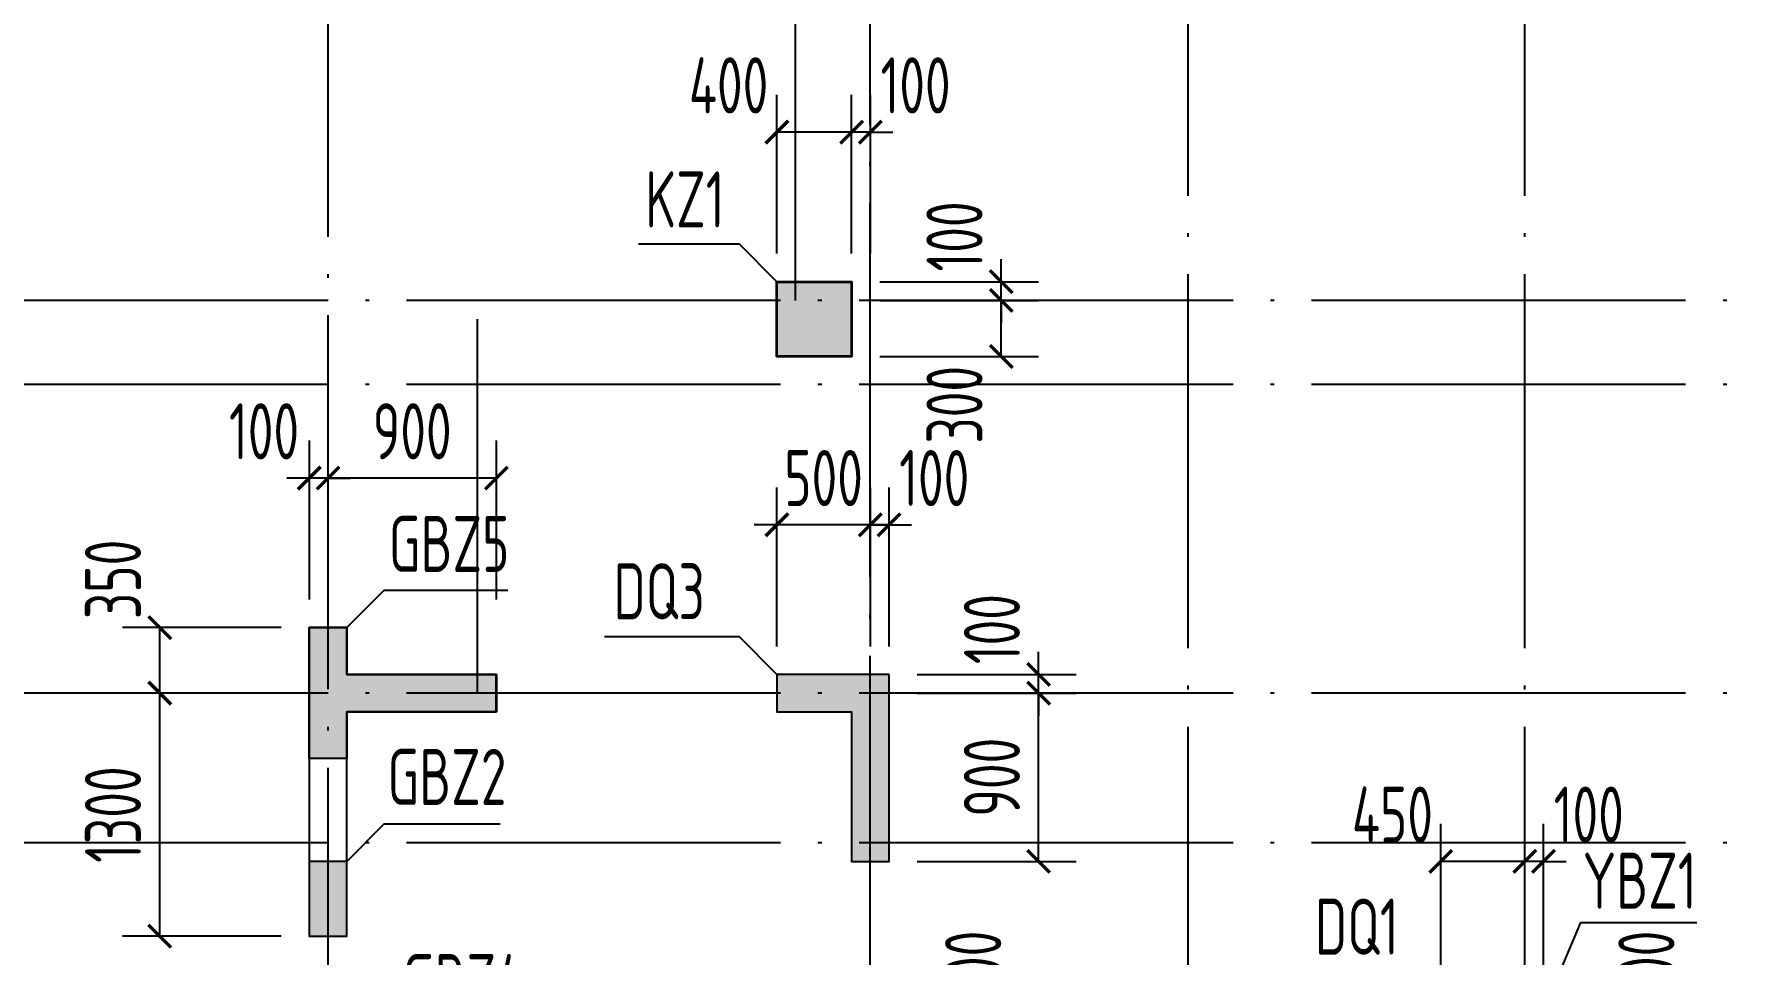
# Model space of a CAD drawing. Extents: x -1307975 to -76406, y -96289 to 379359.
# Drawn here: x -933867 to -924745, y 290250 to 295174 of the extents above; entities that cross this region are included whole.
import ezdxf
from ezdxf.enums import TextEntityAlignment as Align

# ---------------------------------------------------------------- set-up
doc = ezdxf.new("R2010")
doc.units = 0
doc.header["$LTSCALE"] = 1000
doc.linetypes.add('DOTE', pattern=[2.42, 2, -0.2, 0.02, -0.2])
doc.layers.get('0').update_dxf_attribs({"linetype": 'CONTINUOUS'})
doc.layers.get('DEFPOINTS').update_dxf_attribs({"linetype": 'CONTINUOUS'})
for name, color, linetype in [('A-DOTE', 10, 'DOTE'), ('COLU_DE_TEXT', 7, 'CONTINUOUS'), ('LABEL', 1, 'CONTINUOUS'), ('S-Q墙实线', 6, 'CONTINUOUS'), ('S-Q墙标注', 3, 'CONTINUOUS'), ('S-X详图填充', 252, 'CONTINUOUS'), ('S-X详图实线', 4, 'CONTINUOUS'), ('S-Z柱实线', 6, 'CONTINUOUS'), ('S-Z柱编号', 6, 'CONTINUOUS')]:
    doc.layers.add(name, color=color, linetype=linetype)
doc.styles.add('TSSD_REIN', font='tssdeng.shx', dxfattribs={"width": 0.7, "height": 300, "bigfont": 'tssdchn.shx'})
doc.styles.add('结构文字', font='zstxt.shx', dxfattribs={"width": 0.7, "bigfont": 'zshz.shx'})
doc.dimstyles.new('STRUCK', dxfattribs={"dimtxt": 400, "dimasz": 121, "dimexe": 200, "dimexo": 150, "dimgap": 115, "dimtad": 1, "dimdec": 0, "dimdsep": 46, "dimtxsty": '结构文字', "dimblk": 'ARCHTICK', "dimcen": 400, "dimclrd": 3, "dimclre": 3, "dimclrt": 7, "dimadec": 0, "dimazin": 0, "dimtfac": 1, "dimtdec": 0, "dimtix": 1, "dimtmove": 2, "dimatfit": 3, "dimldrblk": '_DIMX', "dimfxl": 1, "dimtolj": 1, "dimtzin": 0, "dimarcsym": 0})

# ---------------------------------------------------------------- blocks, each defined once
blk = doc.blocks.new('20210726.16350016')
at = {"layer": 'A-DOTE'}
for p, q in [((43500, 13100.3), (43500, 21100)), ((46000, 17600), (46000, 21100)), ((46400, 13700), (46400, 21100)), ((48100, 10900), (48100, 21100)), ((49900, 10900), (49900, 21100)), ((55600, 17600), (3600, 17600)), ((44300, 15500), (44300, 17600)), ((55600, 17150), (3600, 17150)), ((55600, 15500), (3600, 15500)), ((55600, 14700), (3600, 14700))]:
    blk.add_line(p, q, dxfattribs=at)
blk = doc.blocks.new('_ArchTick')
at = {"color": 0, "linetype": 'ByBlock', "const_width": 0.15}
blk.add_lwpolyline([(-0.5, -0.5), (0.5, 0.5)], dxfattribs=at)
blk = doc.blocks.new('*D1305')
at = {"layer": 'DEFPOINTS', "color": 0, "transparency": 16777216}
for p in [(-925794.8, 289950.3), (-924994.8, 289950.3), (-925794.8, 289850.3)]:
    blk.add_point(p, dxfattribs=at)
at = {"layer": 'S-Q墙标注', "color": 3, "lineweight": -2, "transparency": 16777216}
for p, q in [((-924994.8, 289950.3), (-924994.8, 290071.3)), ((-925644.8, 289950.3), (-924794.8, 289950.3)), ((-924994.8, 289850.3), (-924994.8, 289950.3)), ((-925644.8, 289850.3), (-924794.8, 289850.3)), ((-924994.8, 289850.3), (-924994.8, 289729.3))]:
    blk.add_line(p, q, dxfattribs=at)
at = {"layer": 'S-Q墙标注', "color": 3, "lineweight": -2, "transparency": 16777216, "xscale": 121, "yscale": 121, "zscale": 121}
for p, rotation in [((-924994.8, 289950.3), 270), ((-924994.8, 289850.3), 90)]:
    blk.add_blockref('_ArchTick', p, dxfattribs=dict(at, rotation=rotation))
at = {"layer": 'S-Q墙标注', "color": 7, "transparency": 16777216, "insert": (-925244.8, 290192.2), "char_height": 300, "attachment_point": 5, "rotation": 90, "style": 'TSSD_REIN'}
blk.add_mtext('\\A1;100', dxfattribs=at)
blk = doc.blocks.new('_DIMX')
blk.add_line((-150, 0), (150, 0))
at = {"const_width": 50}
blk.add_lwpolyline([(-70, -70), (70, 70)], dxfattribs=at)
blk = doc.blocks.new('*D1306')
at = {"layer": 'DEFPOINTS', "color": 0, "transparency": 16777216}
for p in [(-925894.8, 290750.3), (-925894.8, 289950.3), (-925794.8, 289950.3)]:
    blk.add_point(p, dxfattribs=at)
at = {"layer": 'S-Q墙标注', "color": 3, "lineweight": -2, "transparency": 16777216}
for p, q in [((-925894.8, 290100.3), (-925894.8, 290950.3)), ((-925794.8, 290100.3), (-925794.8, 290950.3)), ((-925894.8, 290750.3), (-926015.8, 290750.3)), ((-925794.8, 290750.3), (-925894.8, 290750.3)), ((-925794.8, 290750.3), (-925673.8, 290750.3))]:
    blk.add_line(p, q, dxfattribs=at)
at = {"layer": 'S-Q墙标注', "color": 3, "lineweight": -2, "transparency": 16777216, "xscale": 121, "yscale": 121, "zscale": 121}
blk.add_blockref('_ArchTick', (-925894.8, 290750.3), dxfattribs=at)
at = {"layer": 'S-Q墙标注', "color": 3, "lineweight": -2, "transparency": 16777216, "xscale": 121, "yscale": 121, "zscale": 121, "rotation": 180}
blk.add_blockref('_ArchTick', (-925794.8, 290750.3), dxfattribs=at)
at = {"layer": 'S-Q墙标注', "color": 7, "transparency": 16777216, "insert": (-925552.9, 291000.3), "char_height": 300, "attachment_point": 5, "style": 'TSSD_REIN'}
blk.add_mtext('\\A1;100', dxfattribs=at)
blk = doc.blocks.new('*D1307')
at = {"layer": 'DEFPOINTS', "color": 0, "transparency": 16777216}
for p in [(-926344.8, 290750.3), (-926344.8, 289950.3), (-925894.8, 289950.3)]:
    blk.add_point(p, dxfattribs=at)
at = {"layer": 'S-Q墙标注', "color": 3, "lineweight": -2, "transparency": 16777216}
for p, q in [((-926344.8, 290100.3), (-926344.8, 290950.3)), ((-925894.8, 290100.3), (-925894.8, 290950.3)), ((-925894.8, 290750.3), (-926344.8, 290750.3))]:
    blk.add_line(p, q, dxfattribs=at)
at = {"layer": 'S-Q墙标注', "color": 3, "lineweight": -2, "transparency": 16777216, "xscale": 121, "yscale": 121, "zscale": 121, "rotation": 180}
blk.add_blockref('_ArchTick', (-926344.8, 290750.3), dxfattribs=at)
at = {"layer": 'S-Q墙标注', "color": 3, "lineweight": -2, "transparency": 16777216, "xscale": 121, "yscale": 121, "zscale": 121}
blk.add_blockref('_ArchTick', (-925894.8, 290750.3), dxfattribs=at)
at = {"layer": 'S-Q墙标注', "color": 7, "transparency": 16777216, "insert": (-926602.9, 291000.3), "char_height": 300, "attachment_point": 5, "style": 'TSSD_REIN'}
blk.add_mtext('\\A1;450', dxfattribs=at)
blk = doc.blocks.new('*D1309')
at = {"layer": 'DEFPOINTS', "color": 0, "transparency": 16777216}
for p in [(-928594.8, 289950.3), (-927794.8, 289950.3), (-927794.8, 289850.3)]:
    blk.add_point(p, dxfattribs=at)
at = {"layer": 'S-Q墙标注', "color": 3, "lineweight": -2, "transparency": 16777216}
for p, q in [((-928594.8, 289950.3), (-928594.8, 290071.3)), ((-927944.8, 289950.3), (-928794.8, 289950.3)), ((-928594.8, 289850.3), (-928594.8, 289950.3)), ((-927944.8, 289850.3), (-928794.8, 289850.3)), ((-928594.8, 289850.3), (-928594.8, 289729.3))]:
    blk.add_line(p, q, dxfattribs=at)
at = {"layer": 'S-Q墙标注', "color": 3, "lineweight": -2, "transparency": 16777216, "xscale": 121, "yscale": 121, "zscale": 121}
for p, rotation in [((-928594.8, 289950.3), 270), ((-928594.8, 289850.3), 90)]:
    blk.add_blockref('_ArchTick', p, dxfattribs=dict(at, rotation=rotation))
at = {"layer": 'S-Q墙标注', "color": 7, "transparency": 16777216, "insert": (-928844.8, 290192.2), "char_height": 300, "attachment_point": 5, "rotation": 90, "style": 'TSSD_REIN'}
blk.add_mtext('\\A1;100', dxfattribs=at)
blk = doc.blocks.new('*D1316')
at = {"layer": 'DEFPOINTS', "color": 0, "transparency": 16777216}
for p in [(-929294.8, 291650.3), (-928494.8, 291650.3), (-929294.8, 290750.3)]:
    blk.add_point(p, dxfattribs=at)
at = {"layer": 'S-Q墙标注', "color": 3, "lineweight": -2, "transparency": 16777216}
for p, q in [((-929144.8, 291650.3), (-928294.8, 291650.3)), ((-928494.8, 290750.3), (-928494.8, 291650.3)), ((-929144.8, 290750.3), (-928294.8, 290750.3))]:
    blk.add_line(p, q, dxfattribs=at)
at = {"layer": 'S-Q墙标注', "color": 3, "lineweight": -2, "transparency": 16777216, "xscale": 121, "yscale": 121, "zscale": 121}
for p, rotation in [((-928494.8, 291650.3), 90), ((-928494.8, 290750.3), 270)]:
    blk.add_blockref('_ArchTick', p, dxfattribs=dict(at, rotation=rotation))
at = {"layer": 'S-Q墙标注', "color": 7, "transparency": 16777216, "insert": (-928744.8, 291200.3), "char_height": 300, "attachment_point": 5, "rotation": 90, "style": 'TSSD_REIN'}
blk.add_mtext('\\A1;900', dxfattribs=at)
blk = doc.blocks.new('*D1317')
at = {"layer": 'DEFPOINTS', "color": 0, "transparency": 16777216}
for p in [(-929294.8, 291750.3), (-928494.8, 291750.3), (-929294.8, 291650.3)]:
    blk.add_point(p, dxfattribs=at)
at = {"layer": 'S-Q墙标注', "color": 3, "lineweight": -2, "transparency": 16777216}
for p, q in [((-928494.8, 291750.3), (-928494.8, 291871.3)), ((-929144.8, 291750.3), (-928294.8, 291750.3)), ((-928494.8, 291650.3), (-928494.8, 291750.3)), ((-929144.8, 291650.3), (-928294.8, 291650.3)), ((-928494.8, 291650.3), (-928494.8, 291529.3))]:
    blk.add_line(p, q, dxfattribs=at)
at = {"layer": 'S-Q墙标注', "color": 3, "lineweight": -2, "transparency": 16777216, "xscale": 121, "yscale": 121, "zscale": 121}
for p, rotation in [((-928494.8, 291750.3), 270), ((-928494.8, 291650.3), 90)]:
    blk.add_blockref('_ArchTick', p, dxfattribs=dict(at, rotation=rotation))
at = {"layer": 'S-Q墙标注', "color": 7, "transparency": 16777216, "insert": (-928744.8, 291992.3), "char_height": 300, "attachment_point": 5, "rotation": 90, "style": 'TSSD_REIN'}
blk.add_mtext('\\A1;100', dxfattribs=at)
blk = doc.blocks.new('*D1318')
at = {"layer": 'DEFPOINTS', "color": 0, "transparency": 16777216}
for p in [(-929394.8, 292550.3), (-929394.8, 291750.3), (-929294.8, 291750.3)]:
    blk.add_point(p, dxfattribs=at)
at = {"layer": 'S-Q墙标注', "color": 3, "lineweight": -2, "transparency": 16777216}
for p, q in [((-929394.8, 291900.3), (-929394.8, 292750.3)), ((-929294.8, 291900.3), (-929294.8, 292750.3)), ((-929394.8, 292550.3), (-929515.8, 292550.3)), ((-929294.8, 292550.3), (-929394.8, 292550.3)), ((-929294.8, 292550.3), (-929173.8, 292550.3))]:
    blk.add_line(p, q, dxfattribs=at)
at = {"layer": 'S-Q墙标注', "color": 3, "lineweight": -2, "transparency": 16777216, "xscale": 121, "yscale": 121, "zscale": 121}
blk.add_blockref('_ArchTick', (-929394.8, 292550.3), dxfattribs=at)
at = {"layer": 'S-Q墙标注', "color": 3, "lineweight": -2, "transparency": 16777216, "xscale": 121, "yscale": 121, "zscale": 121, "rotation": 180}
blk.add_blockref('_ArchTick', (-929294.8, 292550.3), dxfattribs=at)
at = {"layer": 'S-Q墙标注', "color": 7, "transparency": 16777216, "insert": (-929052.9, 292800.3), "char_height": 300, "attachment_point": 5, "style": 'TSSD_REIN'}
blk.add_mtext('\\A1;100', dxfattribs=at)
blk = doc.blocks.new('*D1319')
at = {"layer": 'DEFPOINTS', "color": 0, "transparency": 16777216}
for p in [(-929894.7, 292550.3), (-929894.7, 291750.3), (-929394.8, 291750.3)]:
    blk.add_point(p, dxfattribs=at)
at = {"layer": 'S-Q墙标注', "color": 3, "lineweight": -2, "transparency": 16777216}
for p, q in [((-929894.7, 291900.3), (-929894.7, 292750.3)), ((-929394.8, 291900.3), (-929394.8, 292750.3)), ((-929894.7, 292550.3), (-930015.7, 292550.3)), ((-929394.8, 292550.3), (-929894.7, 292550.3)), ((-929394.8, 292550.3), (-929273.8, 292550.3))]:
    blk.add_line(p, q, dxfattribs=at)
at = {"layer": 'S-Q墙标注', "color": 3, "lineweight": -2, "transparency": 16777216, "xscale": 121, "yscale": 121, "zscale": 121}
blk.add_blockref('_ArchTick', (-929894.7, 292550.3), dxfattribs=at)
at = {"layer": 'S-Q墙标注', "color": 3, "lineweight": -2, "transparency": 16777216, "xscale": 121, "yscale": 121, "zscale": 121, "rotation": 180}
blk.add_blockref('_ArchTick', (-929394.8, 292550.3), dxfattribs=at)
at = {"layer": 'S-Q墙标注', "color": 7, "transparency": 16777216, "insert": (-929644.8, 292800.3), "char_height": 300, "attachment_point": 5, "style": 'TSSD_REIN'}
blk.add_mtext('\\A1;500', dxfattribs=at)
blk = doc.blocks.new('*D1718')
at = {"layer": 'DEFPOINTS', "color": 0, "transparency": 16777216}
for p in [(-929494.8, 293850.3), (-928694.8, 293850.3), (-929494.8, 293750.3)]:
    blk.add_point(p, dxfattribs=at)
at = {"layer": 'S-Q墙标注', "color": 3, "lineweight": -2, "transparency": 16777216}
for p, q in [((-928694.8, 293850.3), (-928694.8, 293971.3)), ((-929344.8, 293850.3), (-928494.8, 293850.3)), ((-928694.8, 293750.3), (-928694.8, 293850.3)), ((-929344.8, 293750.3), (-928494.8, 293750.3)), ((-928694.8, 293750.3), (-928694.8, 293629.3))]:
    blk.add_line(p, q, dxfattribs=at)
at = {"layer": 'S-Q墙标注', "color": 3, "lineweight": -2, "transparency": 16777216, "xscale": 121, "yscale": 121, "zscale": 121}
for p, rotation in [((-928694.8, 293850.3), 270), ((-928694.8, 293750.3), 90)]:
    blk.add_blockref('_ArchTick', p, dxfattribs=dict(at, rotation=rotation))
at = {"layer": 'S-Q墙标注', "color": 7, "transparency": 16777216, "insert": (-928944.8, 294092.2), "char_height": 300, "attachment_point": 5, "rotation": 90, "style": 'TSSD_REIN'}
blk.add_mtext('\\A1;100', dxfattribs=at)
blk = doc.blocks.new('*D1721')
at = {"layer": 'DEFPOINTS', "color": 0, "transparency": 16777216}
for p in [(-929494.8, 293750.3), (-928694.8, 293750.3), (-929494.8, 293450.3)]:
    blk.add_point(p, dxfattribs=at)
at = {"layer": 'S-Q墙标注', "color": 3, "lineweight": -2, "transparency": 16777216}
for p, q in [((-929344.8, 293750.3), (-928494.8, 293750.3)), ((-928694.8, 293450.3), (-928694.8, 293750.3)), ((-929344.8, 293450.3), (-928494.8, 293450.3))]:
    blk.add_line(p, q, dxfattribs=at)
at = {"layer": 'S-Q墙标注', "color": 3, "lineweight": -2, "transparency": 16777216, "xscale": 121, "yscale": 121, "zscale": 121}
for p, rotation in [((-928694.8, 293750.3), 90), ((-928694.8, 293450.3), 270)]:
    blk.add_blockref('_ArchTick', p, dxfattribs=dict(at, rotation=rotation))
at = {"layer": 'S-Q墙标注', "color": 7, "transparency": 16777216, "insert": (-928944.8, 293192.2), "char_height": 300, "attachment_point": 5, "rotation": 90, "style": 'TSSD_REIN'}
blk.add_mtext('\\A1;300', dxfattribs=at)
blk = doc.blocks.new('*D1722')
at = {"layer": 'DEFPOINTS', "color": 0, "transparency": 16777216}
for p in [(-929894.8, 294650.3), (-929894.8, 293850.3), (-929494.8, 293850.3)]:
    blk.add_point(p, dxfattribs=at)
at = {"layer": 'S-Q墙标注', "color": 3, "lineweight": -2, "transparency": 16777216}
for p, q in [((-929894.8, 294000.3), (-929894.8, 294850.3)), ((-929494.8, 294000.3), (-929494.8, 294850.3)), ((-929494.8, 294650.3), (-929894.8, 294650.3))]:
    blk.add_line(p, q, dxfattribs=at)
at = {"layer": 'S-Q墙标注', "color": 3, "lineweight": -2, "transparency": 16777216, "xscale": 121, "yscale": 121, "zscale": 121, "rotation": 180}
blk.add_blockref('_ArchTick', (-929894.8, 294650.3), dxfattribs=at)
at = {"layer": 'S-Q墙标注', "color": 3, "lineweight": -2, "transparency": 16777216, "xscale": 121, "yscale": 121, "zscale": 121}
blk.add_blockref('_ArchTick', (-929494.8, 294650.3), dxfattribs=at)
at = {"layer": 'S-Q墙标注', "color": 7, "transparency": 16777216, "insert": (-930152.9, 294900.3), "char_height": 300, "attachment_point": 5, "style": 'TSSD_REIN'}
blk.add_mtext('\\A1;400', dxfattribs=at)
blk = doc.blocks.new('*D1723')
at = {"layer": 'DEFPOINTS', "color": 0, "transparency": 16777216}
for p in [(-929494.8, 294650.3), (-929494.8, 293850.3), (-929394.8, 293850.3)]:
    blk.add_point(p, dxfattribs=at)
at = {"layer": 'S-Q墙标注', "color": 3, "lineweight": -2, "transparency": 16777216}
for p, q in [((-929494.8, 294000.3), (-929494.8, 294850.3)), ((-929394.8, 294000.3), (-929394.8, 294850.3)), ((-929494.8, 294650.3), (-929615.8, 294650.3)), ((-929394.8, 294650.3), (-929494.8, 294650.3)), ((-929394.8, 294650.3), (-929273.8, 294650.3))]:
    blk.add_line(p, q, dxfattribs=at)
at = {"layer": 'S-Q墙标注', "color": 3, "lineweight": -2, "transparency": 16777216, "xscale": 121, "yscale": 121, "zscale": 121}
blk.add_blockref('_ArchTick', (-929494.8, 294650.3), dxfattribs=at)
at = {"layer": 'S-Q墙标注', "color": 3, "lineweight": -2, "transparency": 16777216, "xscale": 121, "yscale": 121, "zscale": 121, "rotation": 180}
blk.add_blockref('_ArchTick', (-929394.8, 294650.3), dxfattribs=at)
at = {"layer": 'S-Q墙标注', "color": 7, "transparency": 16777216, "insert": (-929152.9, 294900.3), "char_height": 300, "attachment_point": 5, "style": 'TSSD_REIN'}
blk.add_mtext('\\A1;100', dxfattribs=at)
blk = doc.blocks.new('*D1760')
at = {"layer": 'DEFPOINTS', "color": 0, "transparency": 16777216}
for p in [(-933194.8, 291650.3), (-932394.8, 291650.3), (-932394.8, 290350.3)]:
    blk.add_point(p, dxfattribs=at)
at = {"layer": 'S-Q墙标注', "color": 3, "lineweight": -2, "transparency": 16777216}
for p, q in [((-932544.8, 291650.3), (-933394.8, 291650.3)), ((-933194.8, 290350.3), (-933194.8, 291650.3)), ((-932544.8, 290350.3), (-933394.8, 290350.3))]:
    blk.add_line(p, q, dxfattribs=at)
at = {"layer": 'S-Q墙标注', "color": 3, "lineweight": -2, "transparency": 16777216, "xscale": 121, "yscale": 121, "zscale": 121}
for p, rotation in [((-933194.8, 291650.3), 90), ((-933194.8, 290350.3), 270)]:
    blk.add_blockref('_ArchTick', p, dxfattribs=dict(at, rotation=rotation))
at = {"layer": 'S-Q墙标注', "color": 7, "transparency": 16777216, "insert": (-933444.8, 291000.3), "char_height": 300, "attachment_point": 5, "rotation": 90, "style": 'TSSD_REIN'}
blk.add_mtext('\\A1;1300', dxfattribs=at)
blk = doc.blocks.new('*D1761')
at = {"layer": 'DEFPOINTS', "color": 0, "transparency": 16777216}
for p in [(-933194.8, 292000.3), (-932394.8, 292000.3), (-932394.8, 291650.3)]:
    blk.add_point(p, dxfattribs=at)
at = {"layer": 'S-Q墙标注', "color": 3, "lineweight": -2, "transparency": 16777216}
for p, q in [((-932544.8, 292000.3), (-933394.8, 292000.3)), ((-933194.8, 291650.3), (-933194.8, 292000.3)), ((-932544.8, 291650.3), (-933394.8, 291650.3))]:
    blk.add_line(p, q, dxfattribs=at)
at = {"layer": 'S-Q墙标注', "color": 3, "lineweight": -2, "transparency": 16777216, "xscale": 121, "yscale": 121, "zscale": 121}
for p, rotation in [((-933194.8, 292000.3), 90), ((-933194.8, 291650.3), 270)]:
    blk.add_blockref('_ArchTick', p, dxfattribs=dict(at, rotation=rotation))
at = {"layer": 'S-Q墙标注', "color": 7, "transparency": 16777216, "insert": (-933444.8, 292258.4), "char_height": 300, "attachment_point": 5, "rotation": 90, "style": 'TSSD_REIN'}
blk.add_mtext('\\A1;350', dxfattribs=at)
blk = doc.blocks.new('*D1762')
at = {"layer": 'DEFPOINTS', "color": 0, "transparency": 16777216}
for p in [(-932294.8, 292800.3), (-932294.8, 292000.3), (-931394.7, 292000.3)]:
    blk.add_point(p, dxfattribs=at)
at = {"layer": 'S-Q墙标注', "color": 3, "lineweight": -2, "transparency": 16777216}
for p, q in [((-932294.8, 292150.3), (-932294.8, 293000.3)), ((-931394.7, 292150.3), (-931394.7, 293000.3)), ((-931394.7, 292800.3), (-932294.8, 292800.3))]:
    blk.add_line(p, q, dxfattribs=at)
at = {"layer": 'S-Q墙标注', "color": 3, "lineweight": -2, "transparency": 16777216, "xscale": 121, "yscale": 121, "zscale": 121, "rotation": 180}
blk.add_blockref('_ArchTick', (-932294.8, 292800.3), dxfattribs=at)
at = {"layer": 'S-Q墙标注', "color": 3, "lineweight": -2, "transparency": 16777216, "xscale": 121, "yscale": 121, "zscale": 121}
blk.add_blockref('_ArchTick', (-931394.7, 292800.3), dxfattribs=at)
at = {"layer": 'S-Q墙标注', "color": 7, "transparency": 16777216, "insert": (-931844.8, 293050.3), "char_height": 300, "attachment_point": 5, "style": 'TSSD_REIN'}
blk.add_mtext('\\A1;900', dxfattribs=at)
blk = doc.blocks.new('*D1763')
at = {"layer": 'DEFPOINTS', "color": 0, "transparency": 16777216}
for p in [(-932394.8, 292800.3), (-932394.8, 292000.3), (-932294.8, 292000.3)]:
    blk.add_point(p, dxfattribs=at)
at = {"layer": 'S-Q墙标注', "color": 3, "lineweight": -2, "transparency": 16777216}
for p, q in [((-932394.8, 292150.3), (-932394.8, 293000.3)), ((-932294.8, 292150.3), (-932294.8, 293000.3)), ((-932394.8, 292800.3), (-932515.8, 292800.3)), ((-932294.8, 292800.3), (-932394.8, 292800.3)), ((-932294.8, 292800.3), (-932173.8, 292800.3))]:
    blk.add_line(p, q, dxfattribs=at)
at = {"layer": 'S-Q墙标注', "color": 3, "lineweight": -2, "transparency": 16777216, "xscale": 121, "yscale": 121, "zscale": 121}
blk.add_blockref('_ArchTick', (-932394.8, 292800.3), dxfattribs=at)
at = {"layer": 'S-Q墙标注', "color": 3, "lineweight": -2, "transparency": 16777216, "xscale": 121, "yscale": 121, "zscale": 121, "rotation": 180}
blk.add_blockref('_ArchTick', (-932294.8, 292800.3), dxfattribs=at)
at = {"layer": 'S-Q墙标注', "color": 7, "transparency": 16777216, "insert": (-932636.8, 293050.3), "char_height": 300, "attachment_point": 5, "style": 'TSSD_REIN'}
blk.add_mtext('\\A1;100', dxfattribs=at)

msp = doc.modelspace()

# ---------------------------------------------------------------- hatches: boundary and pattern name
at = {"layer": 'S-X详图填充'}
h = msp.add_hatch(color=256, dxfattribs=at)
h.dxf.hatch_style = 1
h.paths.add_polyline_path([(-929894.83, 293850.33), (-929494.83, 293850.33), (-929494.83, 293450.33), (-929894.83, 293450.33)])
h = msp.add_hatch(color=256, dxfattribs=at)
h.dxf.hatch_style = 1
h.paths.add_polyline_path([(-932194.83, 291299.87), (-932394.83, 291299.87), (-932394.83, 292000.33), (-932194.83, 292000.33), (-932194.83, 291750.33), (-931394.71, 291750.33), (-931394.71, 291550.33), (-932194.83, 291550.33)])
h = msp.add_hatch(color=256, dxfattribs=at)
h.dxf.hatch_style = 1
h.paths.add_polyline_path([(-929294.83, 291750.33), (-929894.75, 291750.33), (-929894.75, 291550.33), (-929494.83, 291550.33), (-929494.83, 290750.33), (-929294.83, 290750.33)])
h = msp.add_hatch(color=256, dxfattribs=at)
h.dxf.hatch_style = 1
h.paths.add_polyline_path([(-932194.83, 290750.33), (-932394.83, 290750.33), (-932394.83, 290350.33), (-932194.83, 290350.33)])

# ---------------------------------------------------------------- linework, layer by layer
at = {"layer": 'LABEL'}
msp.add_lwpolyline([(-929894.83, 293850.33), (-930094.83, 294050.33), (-930633.78, 294050.33)], dxfattribs=at)
at = {"layer": 'S-Q墙实线'}
for points in [[(-932394.83, 291650.33), (-932394.83, 290350.33), (-932194.83, 290350.33), (-932194.83, 291550.33), (-931395.23, 291550.33), (-931395.23, 291750.33), (-932194.83, 291750.33), (-932194.83, 292000.33), (-932394.83, 292000.33)], [(-929294.83, 291750.33), (-929894.75, 291750.33), (-929894.75, 291550.33), (-929494.83, 291550.33), (-929494.83, 290750.33), (-929294.83, 290750.33)]]:
    msp.add_lwpolyline(points, close=True, dxfattribs=at)
at = {"layer": 'S-X详图实线'}
for points in [[(-929894.83, 293850.33), (-929494.83, 293850.33), (-929494.83, 293450.33), (-929894.83, 293450.33), (-929894.83, 293850.33)], [(-932194.83, 291299.87), (-932394.83, 291299.87), (-932394.83, 292000.33), (-932194.83, 292000.33), (-932194.83, 291750.33), (-931394.71, 291750.33), (-931394.71, 291550.33), (-932194.83, 291550.33), (-932194.83, 291550.33)], [(-929294.83, 291750.33), (-929894.75, 291750.33), (-929894.75, 291550.33), (-929494.83, 291550.33), (-929494.83, 290750.33), (-929294.83, 290750.33), (-929294.83, 291750.33)], [(-932194.83, 290750.33), (-932394.83, 290750.33), (-932394.83, 290350.33), (-932194.83, 290350.33), (-932194.83, 290750.33)]]:
    msp.add_lwpolyline(points, close=True, dxfattribs=at)
at = {"layer": 'S-Z柱实线', "lineweight": 35}
msp.add_lwpolyline([(-929894.83, 293850.33), (-929494.83, 293850.33), (-929494.83, 293450.33), (-929894.83, 293450.33)], close=True, dxfattribs=at)
at = {"layer": 'S-Z柱编号', "color": 7}
for points in [[(-932194.51, 292000.33), (-931994.51, 292200.33), (-931332.9, 292200.33)], [(-929894.75, 291750.33), (-930094.75, 291950.33), (-930816.28, 291950.33)], [(-932194.83, 290750.33), (-931994.83, 290950.33), (-931374.74, 290950.33)], [(-925794.84, 289950.33), (-925594.84, 290423.36), (-924974.76, 290423.36)]]:
    msp.add_lwpolyline(points, dxfattribs=at)

# ---------------------------------------------------------------- block references
at = {"layer": 'A-DOTE'}
msp.add_blockref('20210726.16350016', (-975794.83, 276150.28), dxfattribs=at)

# ---------------------------------------------------------------- texts
at = {"layer": 'COLU_DE_TEXT', "style": 'TSSD_REIN', "width": 0.7}
msp.add_text('KZ1', height=300, dxfattribs=at).set_placement((-930598.68, 294050.33), align=Align.BOTTOM_LEFT)
at = {"layer": 'S-Z柱编号', "color": 7, "style": 'TSSD_REIN', "width": 0.7}
for s, p in [('GBZ5', (-931970.02, 292208.08)), ('DQ3', (-930768.21, 291954.77)), ('GBZ2', (-931977, 290962.04)), ('YBZ1', (-925585.94, 290407.05)), ('DQ1', (-927017.43, 290161.12)), ('GBZ4', (-931894.83, 289864.81))]:
    msp.add_text(s, height=300, dxfattribs=at).set_placement(p, align=Align.BOTTOM_LEFT)

# ---------------------------------------------------------------- dimensions: what is measured, and where the dimension line sits
at = {"layer": 'S-Q墙标注'}
for base, p1, p2, angle, picture, middle in [((-929894.83, 294650.33), (-929494.83, 293850.33), (-929894.83, 293850.33), 180, '*D1722', (-930152.91, 294900.33)), ((-929494.83, 294650.33), (-929394.83, 293850.33), (-929494.83, 293850.33), 180, '*D1723', (-929152.91, 294900.33)), ((-928694.83, 293850.33), (-929494.83, 293750.33), (-929494.83, 293850.33), 90, '*D1718', (-928944.83, 294092.25)), ((-928694.83, 293750.33), (-929494.83, 293450.33), (-929494.83, 293750.33), 90, '*D1721', (-928944.83, 293192.25)), ((-932394.83, 292800.33), (-932294.82, 292000.33), (-932394.83, 292000.33), 180, '*D1763', (-932636.76, 293050.33)), ((-929394.83, 292550.33), (-929294.83, 291750.33), (-929394.83, 291750.33), 180, '*D1318', (-929052.91, 292800.33)), ((-933194.83, 292000.33), (-932394.83, 291650.33), (-932394.83, 292000.33), 90, '*D1761', (-933444.83, 292258.4)), ((-928494.83, 291750.33), (-929294.83, 291650.33), (-929294.83, 291750.33), 90, '*D1317', (-928744.83, 291992.25)), ((-926344.84, 290750.33), (-925894.83, 289950.33), (-926344.84, 289950.33), 180, '*D1307', (-926602.92, 291000.33)), ((-925894.83, 290750.33), (-925794.84, 289950.33), (-925894.83, 289950.33), 180, '*D1306', (-925552.92, 291000.33)), ((-928594.84, 289950.33), (-927794.84, 289850.33), (-927794.84, 289950.33), 90, '*D1309', (-928844.84, 290192.25)), ((-924994.84, 289950.33), (-925794.84, 289850.33), (-925794.84, 289950.33), 90, '*D1305', (-925244.84, 290192.25))]:
    dim = msp.add_linear_dim(base=base, p1=p1, p2=p2, angle=angle, dimstyle='STRUCK', override={"dimtxt": 300, "dimgap": 100, "dimtxsty": 'TSSD_REIN'}, dxfattribs=at)
    dim.commit()
    dim.dimension.update_dxf_attribs({"geometry": picture, "text_midpoint": middle, "dimtype": 160})
for base, p1, p2, angle, picture, middle in [((-932294.82, 292800.33), (-931394.71, 292000.33), (-932294.82, 292000.33), 180, '*D1762', (-931844.77, 293050.33)), ((-929894.75, 292550.33), (-929394.83, 291750.33), (-929894.75, 291750.33), 180, '*D1319', (-929644.79, 292800.33)), ((-933194.83, 291650.33), (-932394.83, 290350.33), (-932394.83, 291650.33), 90, '*D1760', (-933444.83, 291000.33)), ((-928494.83, 291650.33), (-929294.83, 290750.33), (-929294.83, 291650.33), 90, '*D1316', (-928744.83, 291200.33))]:
    dim = msp.add_linear_dim(base=base, p1=p1, p2=p2, angle=angle, dimstyle='STRUCK', override={"dimtxt": 300, "dimgap": 100, "dimtxsty": 'TSSD_REIN'}, dxfattribs=at)
    dim.commit()
    dim.dimension.update_dxf_attribs({"geometry": picture, "text_midpoint": middle})

doc.saveas('drawing.dxf')
